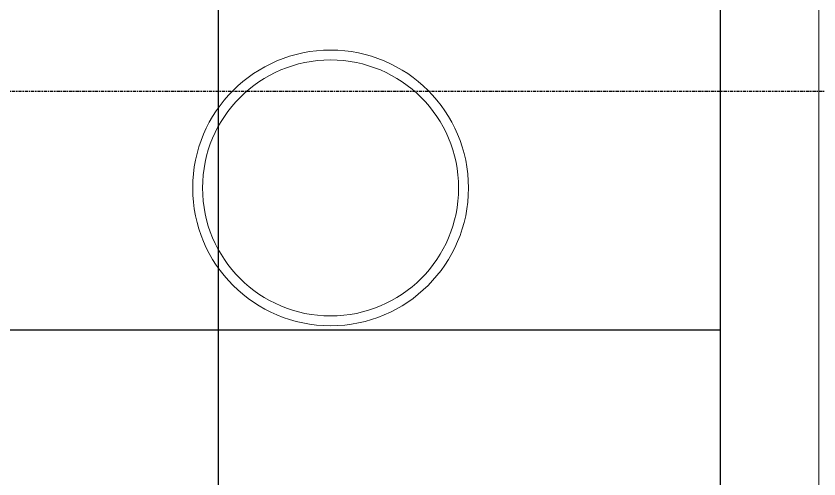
# Model space of a CAD drawing. Extents: x -560814 to 57327, y -29287 to 19916.
# Drawn here: x 12391 to 13206, y 6759 to 7229 of the extents above; entities that cross this region are included whole.
import ezdxf

# ---------------------------------------------------------------- set-up
doc = ezdxf.new("R2010")
doc.units = 0
doc.header["$LTSCALE"] = 0.25
doc.linetypes.add('DASHDOT', pattern=[25.4, 12.7, -6.35, 0, -6.35])
doc.layers.add('01-First Floor$0$FALSE CEILING', color=251, linetype='Continuous')
for name, color, linetype, lineweight in [('01-First Floor$0$LOADING', 253, 'Continuous', 5), ('01-First Floor$0$Walls', 251, 'Continuous', 5), ('E-LITE-CLNG-CNDT', 6, 'DASHDOT', 35), ('T-DATA-CLNG-COND', 51, 'DASHDOT', 25)]:
    doc.layers.add(name, color=color, linetype=linetype, lineweight=lineweight)

# ---------------------------------------------------------------- blocks, each defined once
blk = doc.blocks.new('01-First Floor$0$WM00001-P')
at = {"layer": '01-First Floor$0$LOADING'}
for radius in [0.14, 0.13]:
    blk.add_circle((0, 0), radius, dxfattribs=at)
blk = doc.blocks.new('01-First Floor')
at = {"layer": '01-First Floor$0$FALSE CEILING', "linetype": 'Continuous'}
for p, q in [((12596.44, 5110), (12596.44, 8553.52)), ((8396.44, 6910), (13106, 6910))]:
    blk.add_line(p, q, dxfattribs=at)
at = {"layer": '01-First Floor$0$FALSE CEILING'}
blk.add_lwpolyline([(13106, 8553.52), (8396.44, 8553.52), (8396.44, 5110), (13106, 5110)], close=True, dxfattribs=at)
at = {"layer": '01-First Floor$0$Walls'}
for p, q in [((13106, 6190), (13106, 8553.52)), ((13206, 6190), (13206, 8551.56))]:
    blk.add_line(p, q, dxfattribs=at)
at = {"layer": '01-First Floor$0$LOADING', "extrusion": (-2.26208e-18, 2.24019e-05, -1), "xscale": -1000, "yscale": 1000, "zscale": 1000, "rotation": 270}
blk.add_blockref('01-First Floor$0$WM00001-P', (-12710.21, 7054.17, 0.29), dxfattribs=at)

msp = doc.modelspace()

# ---------------------------------------------------------------- linework, layer by layer
at = {"layer": 'T-DATA-CLNG-COND', "elevation": 0}
msp.add_lwpolyline([(12157.86, 8306.91), (12157.86, 7252.36, 0.414214), (12257.86, 7152.36), (14806, 7152.36)], format="xyb", dxfattribs=at)

# ---------------------------------------------------------------- block references
at = {"layer": 'E-LITE-CLNG-CNDT'}
msp.add_blockref('01-First Floor', (0, 0), dxfattribs=at)

doc.saveas('drawing.dxf')
